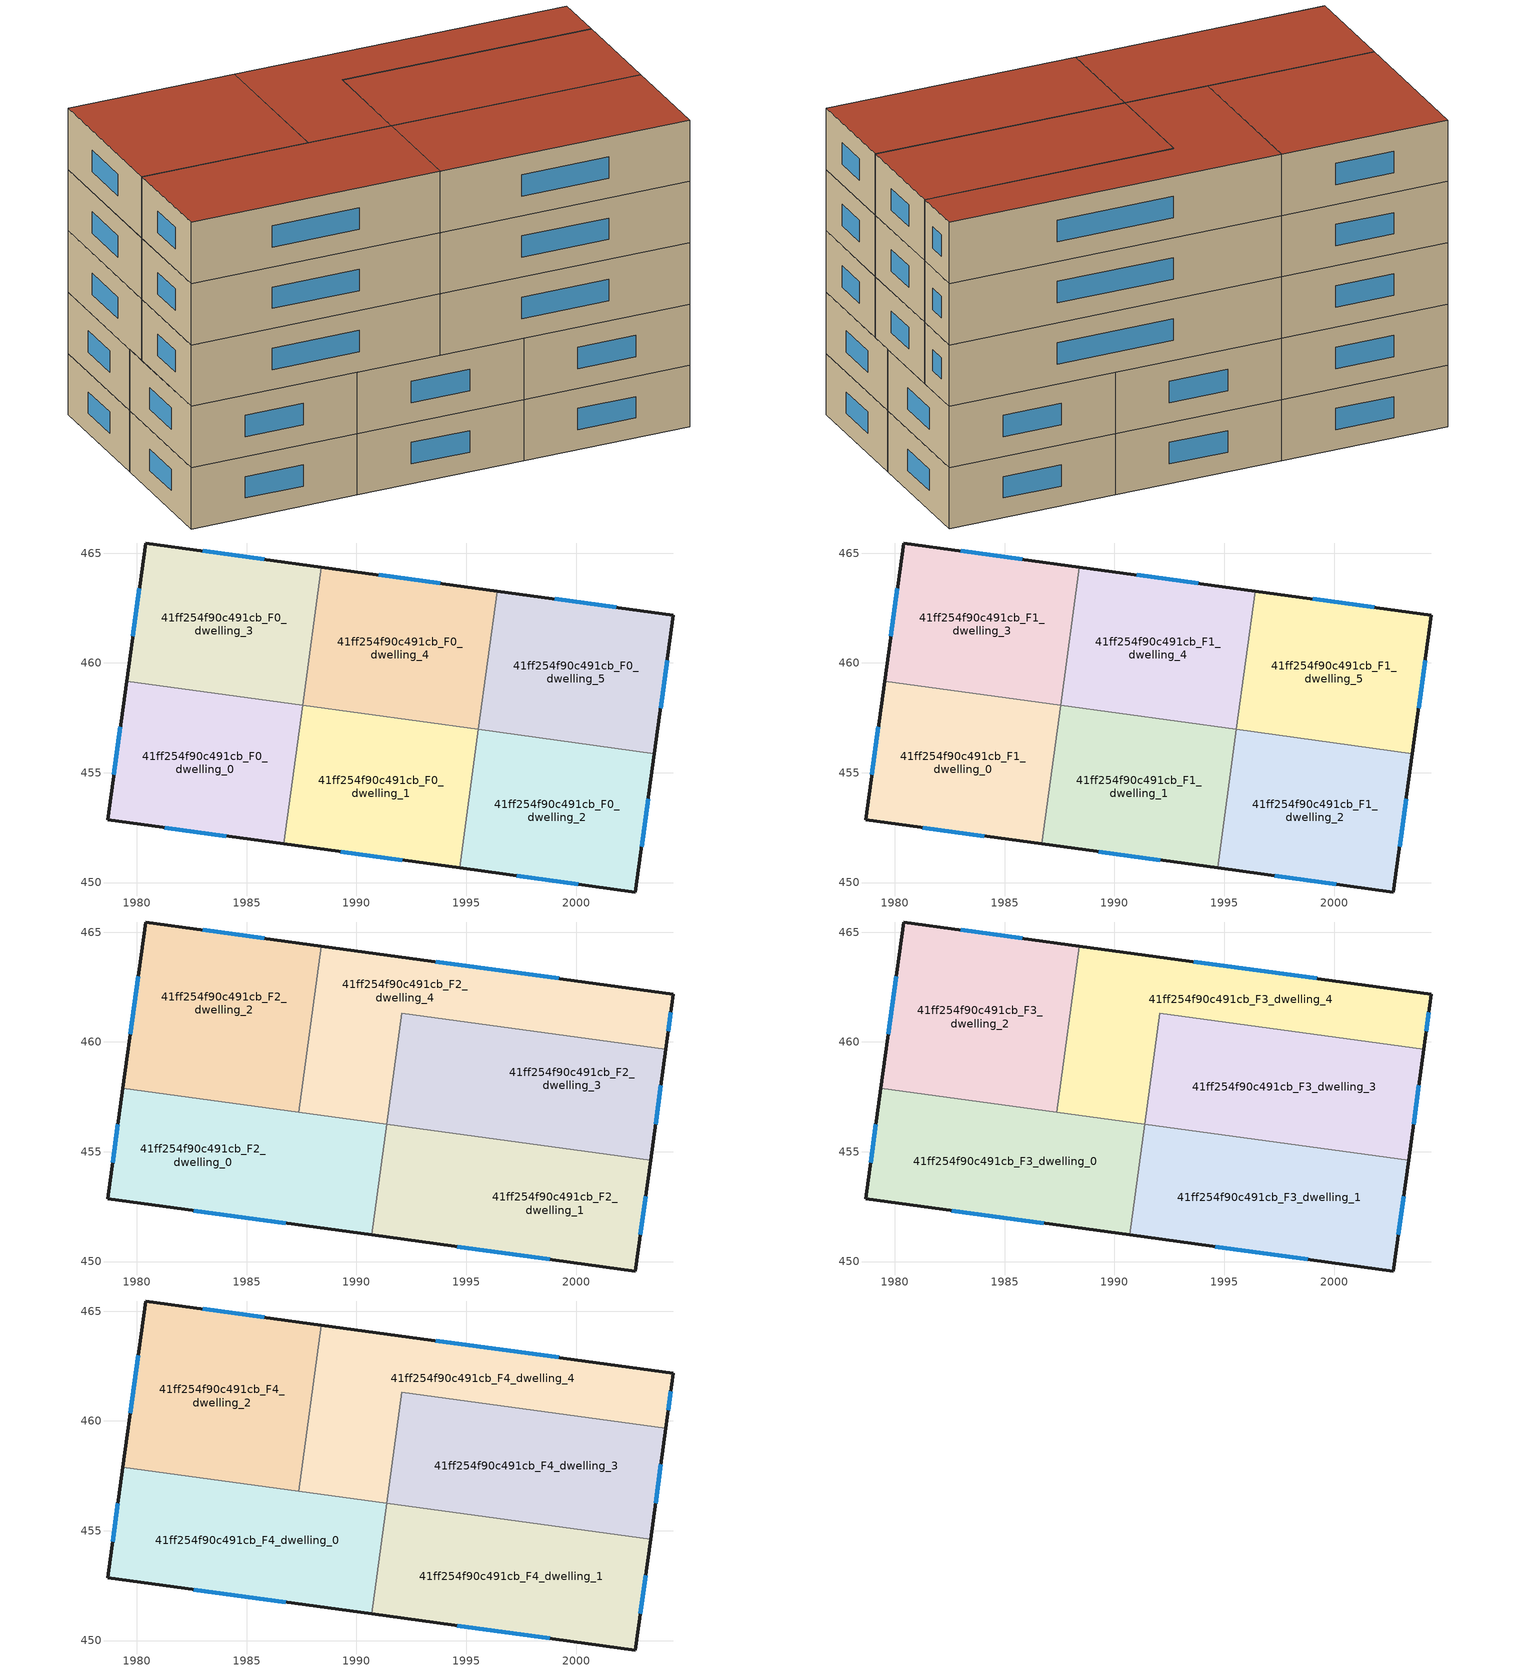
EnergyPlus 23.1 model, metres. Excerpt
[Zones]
41ff254f90c491cb_F0_dwelling_0
 floor ground (EU_floor_Construction): 1987.54,458.06 1986.68,451.76 1978.67,452.85 1979.53,459.16 z0
 wall outside (EU_wall_Construction): 1979.53,459.16 1978.67,452.85 1986.68,451.76 z0:3
 wall to 41ff254f90c491cb_F0_dwelling_1 (EU_wall_Construction): 1986.68,451.76 1987.54,458.06 z0:3
 wall to 41ff254f90c491cb_F0_dwelling_3 (EU_wall_Construction): 1987.54,458.06 1979.53,459.16 z0:3
 window (EU_Window_Construction): 1981.28,452.5 1984.08,452.11 / 1979.25,457.11 1978.95,454.9 z0.98:2.02
41ff254f90c491cb_F0_dwelling_1
 floor ground (EU_floor_Construction): 1995.55,456.97 1994.69,450.67 1986.68,451.76 1987.54,458.06 z0
 wall outside (EU_wall_Construction): 1986.68,451.76 1994.69,450.67 z0:3
 wall to 41ff254f90c491cb_F0_dwelling_2 (EU_wall_Construction): 1994.69,450.67 1995.55,456.97 z0:3
 wall to 41ff254f90c491cb_F0_dwelling_4 (EU_wall_Construction): 1995.55,456.97 1987.54,458.06 z0:3
 window (EU_Window_Construction): 1989.29,451.4 1992.09,451.02 z0.98:2.02
41ff254f90c491cb_F0_dwelling_2
 floor ground (EU_floor_Construction): 2003.56,455.88 2002.7,449.57 1994.69,450.67 1995.55,456.97 z0
 wall outside (EU_wall_Construction): 1994.69,450.67 2002.7,449.57 2003.56,455.88 z0:3
 wall to 41ff254f90c491cb_F0_dwelling_5 (EU_wall_Construction): 2003.56,455.88 1995.55,456.97 z0:3
 window (EU_Window_Construction): 2002.98,451.62 2003.28,453.83 / 1997.3,450.31 2000.1,449.93 z0.98:2.02
41ff254f90c491cb_F0_dwelling_3
 floor ground (EU_floor_Construction): 1988.4,464.37 1987.54,458.06 1979.53,459.16 1980.39,465.46 z0
 wall outside (EU_wall_Construction): 1988.4,464.37 1980.39,465.46 1979.53,459.16 z0:3
 wall to 41ff254f90c491cb_F0_dwelling_4 (EU_wall_Construction): 1987.54,458.06 1988.4,464.37 z0:3
 window (EU_Window_Construction): 1980.11,463.41 1979.81,461.21 / 1985.8,464.72 1983,465.11 z0.98:2.02
41ff254f90c491cb_F0_dwelling_4
 floor ground (EU_floor_Construction): 1996.41,463.28 1995.55,456.97 1987.54,458.06 1988.4,464.37 z0
 wall outside (EU_wall_Construction): 1996.41,463.28 1988.4,464.37 z0:3
 wall to 41ff254f90c491cb_F0_dwelling_5 (EU_wall_Construction): 1995.55,456.97 1996.41,463.28 z0:3
 window (EU_Window_Construction): 1993.81,463.63 1991.01,464.01 z0.98:2.02
41ff254f90c491cb_F0_dwelling_5
 floor ground (EU_floor_Construction): 2004.42,462.18 2003.56,455.88 1995.55,456.97 1996.41,463.28 z0
 wall outside (EU_wall_Construction): 2003.56,455.88 2004.42,462.18 1996.41,463.28 z0:3
 window (EU_Window_Construction): 2001.82,462.54 1999.02,462.92 / 2003.84,457.93 2004.14,460.13 z0.98:2.02
41ff254f90c491cb_F1_dwelling_0
 floor to 41ff254f90c491cb_F0_dwelling_0 (EU_floor_Construction): 1987.54,458.06 1986.68,451.76 1978.67,452.85 1979.53,459.16 z3
 wall outside (EU_wall_Construction): 1979.53,459.16 1978.67,452.85 1986.68,451.76 z3:6
 wall to 41ff254f90c491cb_F1_dwelling_1 (EU_wall_Construction): 1986.68,451.76 1987.54,458.06 z3:6
 wall to 41ff254f90c491cb_F1_dwelling_3 (EU_wall_Construction): 1987.54,458.06 1979.53,459.16 z3:6
 window (EU_Window_Construction): 1981.28,452.5 1984.08,452.11 / 1979.25,457.11 1978.95,454.9 z3.98:5.02
41ff254f90c491cb_F1_dwelling_1
 floor to 41ff254f90c491cb_F0_dwelling_1 (EU_floor_Construction): 1995.55,456.97 1994.69,450.67 1986.68,451.76 1987.54,458.06 z3
 wall outside (EU_wall_Construction): 1986.68,451.76 1994.69,450.67 z3:6
 wall to 41ff254f90c491cb_F1_dwelling_2 (EU_wall_Construction): 1994.69,450.67 1995.55,456.97 z3:6
 wall to 41ff254f90c491cb_F1_dwelling_4 (EU_wall_Construction): 1995.55,456.97 1987.54,458.06 z3:6
 window (EU_Window_Construction): 1989.29,451.4 1992.09,451.02 z3.98:5.02
41ff254f90c491cb_F1_dwelling_2
 floor to 41ff254f90c491cb_F0_dwelling_2 (EU_floor_Construction): 2003.56,455.88 2002.7,449.57 1994.69,450.67 1995.55,456.97 z3
 wall outside (EU_wall_Construction): 1994.69,450.67 2002.7,449.57 2003.56,455.88 z3:6
 wall to 41ff254f90c491cb_F1_dwelling_5 (EU_wall_Construction): 2003.56,455.88 1995.55,456.97 z3:6
 window (EU_Window_Construction): 2002.98,451.62 2003.28,453.83 / 1997.3,450.31 2000.1,449.93 z3.98:5.02
41ff254f90c491cb_F1_dwelling_3
 floor to 41ff254f90c491cb_F0_dwelling_3 (EU_floor_Construction): 1988.4,464.37 1987.54,458.06 1979.53,459.16 1980.39,465.46 z3
 wall outside (EU_wall_Construction): 1988.4,464.37 1980.39,465.46 1979.53,459.16 z3:6
 wall to 41ff254f90c491cb_F1_dwelling_4 (EU_wall_Construction): 1987.54,458.06 1988.4,464.37 z3:6
 window (EU_Window_Construction): 1980.11,463.41 1979.81,461.21 / 1985.8,464.72 1983,465.11 z3.98:5.02
41ff254f90c491cb_F1_dwelling_4
 floor to 41ff254f90c491cb_F0_dwelling_4 (EU_floor_Construction): 1996.41,463.28 1995.55,456.97 1987.54,458.06 1988.4,464.37 z3
 wall outside (EU_wall_Construction): 1996.41,463.28 1988.4,464.37 z3:6
 wall to 41ff254f90c491cb_F1_dwelling_5 (EU_wall_Construction): 1995.55,456.97 1996.41,463.28 z3:6
 window (EU_Window_Construction): 1993.81,463.63 1991.01,464.01 z3.98:5.02
41ff254f90c491cb_F1_dwelling_5
 floor to 41ff254f90c491cb_F0_dwelling_5 (EU_floor_Construction): 2004.42,462.18 2003.56,455.88 1995.55,456.97 1996.41,463.28 z3
 wall outside (EU_wall_Construction): 2003.56,455.88 2004.42,462.18 1996.41,463.28 z3:6
 window (EU_Window_Construction): 2001.82,462.54 1999.02,462.92 / 2003.84,457.93 2004.14,460.13 z3.98:5.02
41ff254f90c491cb_F2_dwelling_0
 floor to 41ff254f90c491cb_F1_dwelling_0 (EU_floor_Construction): 1987.37,456.8 1986.68,451.76 1978.67,452.85 1979.36,457.9 z6
 floor to 41ff254f90c491cb_F1_dwelling_1 (EU_floor_Construction): 1991.38,456.26 1990.69,451.21 1986.68,451.76 1987.37,456.8 z6
 wall outside (EU_wall_Construction): 1979.36,457.9 1978.67,452.85 1990.69,451.21 z6:9
 wall to 41ff254f90c491cb_F2_dwelling_1 (EU_wall_Construction): 1990.69,451.21 1991.38,456.26 z6:9
 wall to 41ff254f90c491cb_F2_dwelling_2 (EU_wall_Construction): 1987.37,456.8 1979.36,457.9 z6:9
 wall to 41ff254f90c491cb_F2_dwelling_4 (EU_wall_Construction): 1991.38,456.26 1987.37,456.8 z6:9
 window (EU_Window_Construction): 1982.58,452.32 1986.78,451.75 / 1979.14,456.26 1978.9,454.49 z6.98:8.02
41ff254f90c491cb_F2_dwelling_1
 floor to 41ff254f90c491cb_F1_dwelling_1 (EU_floor_Construction): 1995.38,455.71 1994.69,450.67 1990.69,451.21 1991.38,456.26 z6
 floor to 41ff254f90c491cb_F1_dwelling_2 (EU_floor_Construction): 2003.39,454.62 2002.7,449.57 1994.69,450.67 1995.38,455.71 z6
 wall outside (EU_wall_Construction): 1990.69,451.21 2002.7,449.57 2003.39,454.62 z6:9
 wall to 41ff254f90c491cb_F2_dwelling_3 (EU_wall_Construction): 2003.39,454.62 1991.38,456.26 z6:9
 window (EU_Window_Construction): 1994.6,450.68 1998.8,450.11 / 2002.93,451.21 2003.17,452.98 z6.98:8.02
41ff254f90c491cb_F2_dwelling_2
 floor to 41ff254f90c491cb_F1_dwelling_3 (EU_floor_Construction): 1988.4,464.37 1987.54,458.06 1979.53,459.16 1980.39,465.46 z6
 floor to 41ff254f90c491cb_F1_dwelling_0 (EU_floor_Construction): 1987.54,458.06 1987.37,456.8 1979.36,457.9 1979.53,459.16 z6
 wall outside (EU_wall_Construction): 1988.4,464.37 1980.39,465.46 1979.36,457.9 z6:9
 wall to 41ff254f90c491cb_F2_dwelling_4 (EU_wall_Construction): 1987.37,456.8 1988.4,464.37 z6:9
 window (EU_Window_Construction): 1985.8,464.72 1983,465.11 / 1980.06,463 1979.7,460.36 z6.98:8.02
41ff254f90c491cb_F2_dwelling_3
 floor to 41ff254f90c491cb_F1_dwelling_2 (EU_floor_Construction): 2003.56,455.88 2003.39,454.62 1995.38,455.71 1995.55,456.97 z6
 floor to 41ff254f90c491cb_F1_dwelling_5 (EU_floor_Construction): 2004.08,459.66 2003.56,455.88 1995.55,456.97 1996.07,460.75 z6
 floor to 41ff254f90c491cb_F1_dwelling_4 (EU_floor_Construction): 1996.07,460.75 1995.55,456.97 1991.55,457.52 1992.06,461.3 z6
 floor to 41ff254f90c491cb_F1_dwelling_1 (EU_floor_Construction): 1995.55,456.97 1995.38,455.71 1991.38,456.26 1991.55,457.52 z6
 wall outside (EU_wall_Construction): 2003.39,454.62 2004.08,459.66 z6:9
 wall to 41ff254f90c491cb_F2_dwelling_4 (EU_wall_Construction): 2004.08,459.66 1992.06,461.3 1991.38,456.26 z6:9
 window (EU_Window_Construction): 2003.61,456.26 2003.86,458.02 z6.98:8.02
41ff254f90c491cb_F2_dwelling_4
 floor to 41ff254f90c491cb_F1_dwelling_4 (EU_floor_Construction): 1996.41,463.28 1996.07,460.75 1992.06,461.3 1991.55,457.52 1987.54,458.06 1988.4,464.37 z6
 floor to 41ff254f90c491cb_F1_dwelling_5 (EU_floor_Construction): 2004.42,462.18 2004.08,459.66 1996.07,460.75 1996.41,463.28 z6
 floor to 41ff254f90c491cb_F1_dwelling_1 (EU_floor_Construction): 1991.55,457.52 1991.38,456.26 1987.37,456.8 1987.54,458.06 z6
 wall outside (EU_wall_Construction): 2004.08,459.66 2004.42,462.18 1988.4,464.37 z6:9
 window (EU_Window_Construction): 1999.21,462.89 1993.61,463.66 / 2004.19,460.48 2004.31,461.36 z6.98:8.02
41ff254f90c491cb_F3_dwelling_0
 floor to 41ff254f90c491cb_F2_dwelling_0 (EU_floor_Construction): 1991.38,456.26 1990.69,451.21 1978.67,452.85 1979.36,457.9 z9
 wall outside (EU_wall_Construction): 1979.36,457.9 1978.67,452.85 1990.69,451.21 z9:12
 wall to 41ff254f90c491cb_F3_dwelling_1 (EU_wall_Construction): 1990.69,451.21 1991.38,456.26 z9:12
 wall to 41ff254f90c491cb_F3_dwelling_2 (EU_wall_Construction): 1987.37,456.8 1979.36,457.9 z9:12
 wall to 41ff254f90c491cb_F3_dwelling_4 (EU_wall_Construction): 1991.38,456.26 1987.37,456.8 z9:12
 window (EU_Window_Construction): 1982.58,452.32 1986.78,451.75 / 1979.14,456.26 1978.9,454.49 z9.98:11.02
41ff254f90c491cb_F3_dwelling_1
 floor to 41ff254f90c491cb_F2_dwelling_1 (EU_floor_Construction): 2003.39,454.62 2002.7,449.57 1990.69,451.21 1991.38,456.26 z9
 wall outside (EU_wall_Construction): 1990.69,451.21 2002.7,449.57 2003.39,454.62 z9:12
 wall to 41ff254f90c491cb_F3_dwelling_3 (EU_wall_Construction): 2003.39,454.62 1991.38,456.26 z9:12
 window (EU_Window_Construction): 1994.6,450.68 1998.8,450.11 / 2002.93,451.21 2003.17,452.98 z9.98:11.02
41ff254f90c491cb_F3_dwelling_2
 floor to 41ff254f90c491cb_F2_dwelling_2 (EU_floor_Construction): 1988.4,464.37 1987.37,456.8 1979.36,457.9 1980.39,465.46 z9
 wall outside (EU_wall_Construction): 1988.4,464.37 1980.39,465.46 1979.36,457.9 z9:12
 wall to 41ff254f90c491cb_F3_dwelling_4 (EU_wall_Construction): 1987.37,456.8 1988.4,464.37 z9:12
 window (EU_Window_Construction): 1985.8,464.72 1983,465.11 / 1980.06,463 1979.7,460.36 z9.98:11.02
41ff254f90c491cb_F3_dwelling_3
 floor to 41ff254f90c491cb_F2_dwelling_3 (EU_floor_Construction): 2004.08,459.66 2003.39,454.62 1991.38,456.26 1992.06,461.3 z9
 wall outside (EU_wall_Construction): 2003.39,454.62 2004.08,459.66 z9:12
 wall to 41ff254f90c491cb_F3_dwelling_4 (EU_wall_Construction): 2004.08,459.66 1992.06,461.3 1991.38,456.26 z9:12
 window (EU_Window_Construction): 2003.61,456.26 2003.86,458.02 z9.98:11.02
41ff254f90c491cb_F3_dwelling_4
 floor to 41ff254f90c491cb_F2_dwelling_4 (EU_floor_Construction): 2004.42,462.18 2004.08,459.66 1992.06,461.3 1991.38,456.26 1987.37,456.8 1988.4,464.37 z9
 wall outside (EU_wall_Construction): 2004.08,459.66 2004.42,462.18 1988.4,464.37 z9:12
 window (EU_Window_Construction): 1999.21,462.89 1993.61,463.66 / 2004.19,460.48 2004.31,461.36 z9.98:11.02
41ff254f90c491cb_F4_dwelling_0
 floor to 41ff254f90c491cb_F3_dwelling_0 (EU_floor_Construction): 1991.38,456.26 1990.69,451.21 1978.67,452.85 1979.36,457.9 z12
 wall outside (EU_wall_Construction): 1979.36,457.9 1978.67,452.85 1990.69,451.21 z12:15
 wall to 41ff254f90c491cb_F4_dwelling_1 (EU_wall_Construction): 1990.69,451.21 1991.38,456.26 z12:15
 wall to 41ff254f90c491cb_F4_dwelling_2 (EU_wall_Construction): 1987.37,456.8 1979.36,457.9 z12:15
 wall to 41ff254f90c491cb_F4_dwelling_4 (EU_wall_Construction): 1991.38,456.26 1987.37,456.8 z12:15
 window (EU_Window_Construction): 1982.58,452.32 1986.78,451.75 / 1979.14,456.26 1978.9,454.49 z12.98:14.02
 roof outside (EU_roof_Construction): 1990.69,451.21 1991.38,456.26 1979.36,457.9 1978.67,452.85 z15
41ff254f90c491cb_F4_dwelling_1
 floor to 41ff254f90c491cb_F3_dwelling_1 (EU_floor_Construction): 2003.39,454.62 2002.7,449.57 1990.69,451.21 1991.38,456.26 z12
 wall outside (EU_wall_Construction): 1990.69,451.21 2002.7,449.57 2003.39,454.62 z12:15
 wall to 41ff254f90c491cb_F4_dwelling_3 (EU_wall_Construction): 2003.39,454.62 1991.38,456.26 z12:15
 window (EU_Window_Construction): 1994.6,450.68 1998.8,450.11 / 2002.93,451.21 2003.17,452.98 z12.98:14.02
 roof outside (EU_roof_Construction): 2002.7,449.57 2003.39,454.62 1991.38,456.26 1990.69,451.21 z15
41ff254f90c491cb_F4_dwelling_2
 floor to 41ff254f90c491cb_F3_dwelling_2 (EU_floor_Construction): 1988.4,464.37 1987.37,456.8 1979.36,457.9 1980.39,465.46 z12
 wall outside (EU_wall_Construction): 1988.4,464.37 1980.39,465.46 1979.36,457.9 z12:15
 wall to 41ff254f90c491cb_F4_dwelling_4 (EU_wall_Construction): 1987.37,456.8 1988.4,464.37 z12:15
 window (EU_Window_Construction): 1985.8,464.72 1983,465.11 / 1980.06,463 1979.7,460.36 z12.98:14.02
 roof outside (EU_roof_Construction): 1987.37,456.8 1988.4,464.37 1980.39,465.46 1979.36,457.9 z15
41ff254f90c491cb_F4_dwelling_3
 floor to 41ff254f90c491cb_F3_dwelling_3 (EU_floor_Construction): 2004.08,459.66 2003.39,454.62 1991.38,456.26 1992.06,461.3 z12
 wall outside (EU_wall_Construction): 2003.39,454.62 2004.08,459.66 z12:15
 wall to 41ff254f90c491cb_F4_dwelling_4 (EU_wall_Construction): 2004.08,459.66 1992.06,461.3 1991.38,456.26 z12:15
 window (EU_Window_Construction): 2003.61,456.26 2003.86,458.02 z12.98:14.02
 roof outside (EU_roof_Construction): 2003.39,454.62 2004.08,459.66 1992.06,461.3 1991.38,456.26 z15
41ff254f90c491cb_F4_dwelling_4
 floor to 41ff254f90c491cb_F3_dwelling_4 (EU_floor_Construction): 2004.42,462.18 2004.08,459.66 1992.06,461.3 1991.38,456.26 1987.37,456.8 1988.4,464.37 z12
 wall outside (EU_wall_Construction): 2004.08,459.66 2004.42,462.18 1988.4,464.37 z12:15
 window (EU_Window_Construction): 1999.21,462.89 1993.61,463.66 / 2004.19,460.48 2004.31,461.36 z12.98:14.02
 roof outside (EU_roof_Construction): 2004.08,459.66 2004.42,462.18 1988.4,464.37 1987.37,456.8 1991.38,456.26 1992.06,461.3 z15
[Building]
EU S2 Campaign: North Axis=0; Terrain=City; Solar Distribution=FullExterior
[Site:Location]
Bologna: Latitude=44.5; Longitude=11.25; Time Zone=1; Elevation=37
[SizingPeriod:WeatherFileDays]
AnnualSizingPeriod: Begin Month=1; Begin Day of Month=1; End Month=12; End Day of Month=31; Day of Week for Start Day=Monday; Use Weather File Daylight Saving Period=No; Use Weather File Rain and Snow Indicators=No
[MATERIAL]
EU_InternalMass_Material: Roughness=MediumRough; Thickness=0.1; Conductivity=1; Density=1800; Specific Heat=900; Thermal Absorptance=0.9; Solar Absorptance=0.7; Visible Absorptance=0.7
[MATERIAL:NOMASS] Roughness=MediumRough; Thermal Absorptance=0.9; Solar Absorptance=0.7; Visible Absorptance=0.7
Name | Thermal Resistance
EU_wall_NoMass | 0.905828
EU_roof_NoMass | 0.37593
EU_floor_NoMass | 0.67114
[WINDOWMATERIAL:SIMPLEGLAZINGSYSTEM]
EU_Window_SimpleGlazing: UFactor=4.52486; Solar Heat Gain Coefficient=0.85; Visible Transmittance=0.85
[CONSTRUCTION]
EU_wall_Construction: EU_wall_NoMass
EU_roof_Construction: EU_roof_NoMass
EU_floor_Construction: EU_floor_NoMass
EU_Window_Construction: EU_Window_SimpleGlazing
EU_InternalMass_Construction: EU_InternalMass_Material
[ZONE] Type=1; Multiplier=1; Ceiling Height=autocalculate; Floor Area=autocalculate; Part of Total Floor Area=Yes
Name | Volume
41ff254f90c491cb_F0_dwelling_0; 41ff254f90c491cb_F1_dwelling_0 | 154.318
41ff254f90c491cb_F2_dwelling_0; 41ff254f90c491cb_F3_dwelling_0; 41ff254f90c491cb_F4_dwelling_0 | 185.178
41ff254f90c491cb_F0_dwelling_1; 41ff254f90c491cb_F1_dwelling_1; 41ff254f90c491cb_F0_dwelling_3; 41ff254f90c491cb_F1_dwelling_3; 41ff254f90c491cb_F0_dwelling_4; 41ff254f90c491cb_F1_dwelling_4 | 154.321
41ff254f90c491cb_F2_dwelling_1; 41ff254f90c491cb_F3_dwelling_1; 41ff254f90c491cb_F4_dwelling_1 | 185.183
41ff254f90c491cb_F0_dwelling_2; 41ff254f90c491cb_F1_dwelling_2 | 154.325
41ff254f90c491cb_F2_dwelling_2; 41ff254f90c491cb_F3_dwelling_2; 41ff254f90c491cb_F4_dwelling_2 | 185.185
41ff254f90c491cb_F2_dwelling_3; 41ff254f90c491cb_F3_dwelling_3; 41ff254f90c491cb_F4_dwelling_3 | 185.186
41ff254f90c491cb_F2_dwelling_4; 41ff254f90c491cb_F3_dwelling_4; 41ff254f90c491cb_F4_dwelling_4 | 185.202
41ff254f90c491cb_F0_dwelling_5; 41ff254f90c491cb_F1_dwelling_5 | 154.311
[INTERNALMASS] Construction=EU_InternalMass_Construction
Name | Zone or ZoneList | Surface Area
41ff254f90c491cb_F0_dwelling_0_EU_InternalMass | 41ff254f90c491cb_F0_dwelling_0 | 51.4395
41ff254f90c491cb_F0_dwelling_1_EU_InternalMass | 41ff254f90c491cb_F0_dwelling_1 | 51.4404
41ff254f90c491cb_F0_dwelling_2_EU_InternalMass | 41ff254f90c491cb_F0_dwelling_2 | 51.4413
41ff254f90c491cb_F0_dwelling_3_EU_InternalMass | 41ff254f90c491cb_F0_dwelling_3 | 51.4404
41ff254f90c491cb_F0_dwelling_4_EU_InternalMass | 41ff254f90c491cb_F0_dwelling_4 | 51.4405
41ff254f90c491cb_F0_dwelling_5_EU_InternalMass | 41ff254f90c491cb_F0_dwelling_5 | 51.4368
41ff254f90c491cb_F1_dwelling_0_EU_InternalMass | 41ff254f90c491cb_F1_dwelling_0 | 51.4395
41ff254f90c491cb_F1_dwelling_1_EU_InternalMass | 41ff254f90c491cb_F1_dwelling_1 | 51.4404
41ff254f90c491cb_F1_dwelling_2_EU_InternalMass | 41ff254f90c491cb_F1_dwelling_2 | 51.4413
41ff254f90c491cb_F1_dwelling_3_EU_InternalMass | 41ff254f90c491cb_F1_dwelling_3 | 51.4404
41ff254f90c491cb_F1_dwelling_4_EU_InternalMass | 41ff254f90c491cb_F1_dwelling_4 | 51.4405
41ff254f90c491cb_F1_dwelling_5_EU_InternalMass | 41ff254f90c491cb_F1_dwelling_5 | 51.4368
41ff254f90c491cb_F2_dwelling_0_EU_InternalMass | 41ff254f90c491cb_F2_dwelling_0 | 61.7265
41ff254f90c491cb_F2_dwelling_1_EU_InternalMass | 41ff254f90c491cb_F2_dwelling_1 | 61.7266
41ff254f90c491cb_F2_dwelling_2_EU_InternalMass | 41ff254f90c491cb_F2_dwelling_2 | 61.7284
41ff254f90c491cb_F2_dwelling_3_EU_InternalMass | 41ff254f90c491cb_F2_dwelling_3 | 61.732
41ff254f90c491cb_F2_dwelling_4_EU_InternalMass | 41ff254f90c491cb_F2_dwelling_4 | 61.7316
41ff254f90c491cb_F3_dwelling_0_EU_InternalMass | 41ff254f90c491cb_F3_dwelling_0 | 61.7265
41ff254f90c491cb_F3_dwelling_1_EU_InternalMass | 41ff254f90c491cb_F3_dwelling_1 | 61.7266
41ff254f90c491cb_F3_dwelling_2_EU_InternalMass | 41ff254f90c491cb_F3_dwelling_2 | 61.7284
41ff254f90c491cb_F3_dwelling_3_EU_InternalMass | 41ff254f90c491cb_F3_dwelling_3 | 61.732
41ff254f90c491cb_F3_dwelling_4_EU_InternalMass | 41ff254f90c491cb_F3_dwelling_4 | 61.7316
41ff254f90c491cb_F4_dwelling_0_EU_InternalMass | 41ff254f90c491cb_F4_dwelling_0 | 61.7265
41ff254f90c491cb_F4_dwelling_1_EU_InternalMass | 41ff254f90c491cb_F4_dwelling_1 | 61.7266
41ff254f90c491cb_F4_dwelling_2_EU_InternalMass | 41ff254f90c491cb_F4_dwelling_2 | 61.7284
41ff254f90c491cb_F4_dwelling_3_EU_InternalMass | 41ff254f90c491cb_F4_dwelling_3 | 61.732
41ff254f90c491cb_F4_dwelling_4_EU_InternalMass | 41ff254f90c491cb_F4_dwelling_4 | 61.7316
[OTHEREQUIPMENT] Fuel Type=Electricity; Design Level Calculation Method=Watts/Area; Power per Zone Floor Area=1; Fraction Latent=0; Fraction Radiant=0; Fraction Lost=0; Carbon Dioxide Generation Rate=0; EndUse Subcategory=EU_Step8_InternalGains
Name | Zone or ZoneList or Space or SpaceList | Schedule
EU_Step8_InternalGain_41ff254f90c491cb_F0_dwelling_0_f000 | 41ff254f90c491cb_F0_dwelling_0 | EU_Step8_GainSchedule_41ff254f90c491cb_F0_dwelling_0_f000
EU_Step8_InternalGain_41ff254f90c491cb_F0_dwelling_1_f000 | 41ff254f90c491cb_F0_dwelling_1 | EU_Step8_GainSchedule_41ff254f90c491cb_F0_dwelling_1_f000
EU_Step8_InternalGain_41ff254f90c491cb_F0_dwelling_2_f000 | 41ff254f90c491cb_F0_dwelling_2 | EU_Step8_GainSchedule_41ff254f90c491cb_F0_dwelling_2_f000
EU_Step8_InternalGain_41ff254f90c491cb_F0_dwelling_3_f000 | 41ff254f90c491cb_F0_dwelling_3 | EU_Step8_GainSchedule_41ff254f90c491cb_F0_dwelling_3_f000
EU_Step8_InternalGain_41ff254f90c491cb_F0_dwelling_4_f000 | 41ff254f90c491cb_F0_dwelling_4 | EU_Step8_GainSchedule_41ff254f90c491cb_F0_dwelling_4_f000
EU_Step8_InternalGain_41ff254f90c491cb_F0_dwelling_5_f000 | 41ff254f90c491cb_F0_dwelling_5 | EU_Step8_GainSchedule_41ff254f90c491cb_F0_dwelling_5_f000
EU_Step8_InternalGain_41ff254f90c491cb_F1_dwelling_0_f000 | 41ff254f90c491cb_F1_dwelling_0 | EU_Step8_GainSchedule_41ff254f90c491cb_F1_dwelling_0_f000
EU_Step8_InternalGain_41ff254f90c491cb_F1_dwelling_1_f000 | 41ff254f90c491cb_F1_dwelling_1 | EU_Step8_GainSchedule_41ff254f90c491cb_F1_dwelling_1_f000
EU_Step8_InternalGain_41ff254f90c491cb_F1_dwelling_2_f000 | 41ff254f90c491cb_F1_dwelling_2 | EU_Step8_GainSchedule_41ff254f90c491cb_F1_dwelling_2_f000
EU_Step8_InternalGain_41ff254f90c491cb_F1_dwelling_3_f000 | 41ff254f90c491cb_F1_dwelling_3 | EU_Step8_GainSchedule_41ff254f90c491cb_F1_dwelling_3_f000
EU_Step8_InternalGain_41ff254f90c491cb_F1_dwelling_4_f000 | 41ff254f90c491cb_F1_dwelling_4 | EU_Step8_GainSchedule_41ff254f90c491cb_F1_dwelling_4_f000
EU_Step8_InternalGain_41ff254f90c491cb_F1_dwelling_5_f000 | 41ff254f90c491cb_F1_dwelling_5 | EU_Step8_GainSchedule_41ff254f90c491cb_F1_dwelling_5_f000
EU_Step8_InternalGain_41ff254f90c491cb_F2_dwelling_0_f000 | 41ff254f90c491cb_F2_dwelling_0 | EU_Step8_GainSchedule_41ff254f90c491cb_F2_dwelling_0_f000
EU_Step8_InternalGain_41ff254f90c491cb_F2_dwelling_1_f000 | 41ff254f90c491cb_F2_dwelling_1 | EU_Step8_GainSchedule_41ff254f90c491cb_F2_dwelling_1_f000
EU_Step8_InternalGain_41ff254f90c491cb_F2_dwelling_2_f000 | 41ff254f90c491cb_F2_dwelling_2 | EU_Step8_GainSchedule_41ff254f90c491cb_F2_dwelling_2_f000
EU_Step8_InternalGain_41ff254f90c491cb_F2_dwelling_3_f000 | 41ff254f90c491cb_F2_dwelling_3 | EU_Step8_GainSchedule_41ff254f90c491cb_F2_dwelling_3_f000
EU_Step8_InternalGain_41ff254f90c491cb_F2_dwelling_4_f000 | 41ff254f90c491cb_F2_dwelling_4 | EU_Step8_GainSchedule_41ff254f90c491cb_F2_dwelling_4_f000
EU_Step8_InternalGain_41ff254f90c491cb_F3_dwelling_0_f000 | 41ff254f90c491cb_F3_dwelling_0 | EU_Step8_GainSchedule_41ff254f90c491cb_F3_dwelling_0_f000
EU_Step8_InternalGain_41ff254f90c491cb_F3_dwelling_1_f000 | 41ff254f90c491cb_F3_dwelling_1 | EU_Step8_GainSchedule_41ff254f90c491cb_F3_dwelling_1_f000
EU_Step8_InternalGain_41ff254f90c491cb_F3_dwelling_2_f000 | 41ff254f90c491cb_F3_dwelling_2 | EU_Step8_GainSchedule_41ff254f90c491cb_F3_dwelling_2_f000
EU_Step8_InternalGain_41ff254f90c491cb_F3_dwelling_3_f000 | 41ff254f90c491cb_F3_dwelling_3 | EU_Step8_GainSchedule_41ff254f90c491cb_F3_dwelling_3_f000
EU_Step8_InternalGain_41ff254f90c491cb_F3_dwelling_4_f000 | 41ff254f90c491cb_F3_dwelling_4 | EU_Step8_GainSchedule_41ff254f90c491cb_F3_dwelling_4_f000
EU_Step8_InternalGain_41ff254f90c491cb_F4_dwelling_0_f000 | 41ff254f90c491cb_F4_dwelling_0 | EU_Step8_GainSchedule_41ff254f90c491cb_F4_dwelling_0_f000
EU_Step8_InternalGain_41ff254f90c491cb_F4_dwelling_1_f000 | 41ff254f90c491cb_F4_dwelling_1 | EU_Step8_GainSchedule_41ff254f90c491cb_F4_dwelling_1_f000
EU_Step8_InternalGain_41ff254f90c491cb_F4_dwelling_2_f000 | 41ff254f90c491cb_F4_dwelling_2 | EU_Step8_GainSchedule_41ff254f90c491cb_F4_dwelling_2_f000
EU_Step8_InternalGain_41ff254f90c491cb_F4_dwelling_3_f000 | 41ff254f90c491cb_F4_dwelling_3 | EU_Step8_GainSchedule_41ff254f90c491cb_F4_dwelling_3_f000
EU_Step8_InternalGain_41ff254f90c491cb_F4_dwelling_4_f000 | 41ff254f90c491cb_F4_dwelling_4 | EU_Step8_GainSchedule_41ff254f90c491cb_F4_dwelling_4_f000
[ZONEVENTILATION:DESIGNFLOWRATE] Schedule=EU_AlwaysOn; Design Flow Rate Calculation Method=AirChanges/Hour; Air Changes per Hour=0.73129; Ventilation Type=Natural; Fan Pressure Rise=0; Fan Total Efficiency=1; Constant Term Coefficient=1; Temperature Term Coefficient=0; Velocity Term Coefficient=0; Velocity Squared Term Coefficient=0; Minimum Indoor Temperature=-100; Maximum Indoor Temperature=100; Delta Temperature=-100; Minimum Outdoor Temperature=-100; Maximum Outdoor Temperature=100; Maximum Wind Speed=40
Name | Zone or ZoneList or Space or SpaceList
EU_ConstantAir_41ff254f90c491cb_F0_dwelling_0 | 41ff254f90c491cb_F0_dwelling_0
EU_ConstantAir_41ff254f90c491cb_F0_dwelling_1 | 41ff254f90c491cb_F0_dwelling_1
EU_ConstantAir_41ff254f90c491cb_F0_dwelling_2 | 41ff254f90c491cb_F0_dwelling_2
EU_ConstantAir_41ff254f90c491cb_F0_dwelling_3 | 41ff254f90c491cb_F0_dwelling_3
EU_ConstantAir_41ff254f90c491cb_F0_dwelling_4 | 41ff254f90c491cb_F0_dwelling_4
EU_ConstantAir_41ff254f90c491cb_F0_dwelling_5 | 41ff254f90c491cb_F0_dwelling_5
EU_ConstantAir_41ff254f90c491cb_F1_dwelling_0 | 41ff254f90c491cb_F1_dwelling_0
EU_ConstantAir_41ff254f90c491cb_F1_dwelling_1 | 41ff254f90c491cb_F1_dwelling_1
EU_ConstantAir_41ff254f90c491cb_F1_dwelling_2 | 41ff254f90c491cb_F1_dwelling_2
EU_ConstantAir_41ff254f90c491cb_F1_dwelling_3 | 41ff254f90c491cb_F1_dwelling_3
EU_ConstantAir_41ff254f90c491cb_F1_dwelling_4 | 41ff254f90c491cb_F1_dwelling_4
EU_ConstantAir_41ff254f90c491cb_F1_dwelling_5 | 41ff254f90c491cb_F1_dwelling_5
EU_ConstantAir_41ff254f90c491cb_F2_dwelling_0 | 41ff254f90c491cb_F2_dwelling_0
EU_ConstantAir_41ff254f90c491cb_F2_dwelling_1 | 41ff254f90c491cb_F2_dwelling_1
EU_ConstantAir_41ff254f90c491cb_F2_dwelling_2 | 41ff254f90c491cb_F2_dwelling_2
EU_ConstantAir_41ff254f90c491cb_F2_dwelling_3 | 41ff254f90c491cb_F2_dwelling_3
EU_ConstantAir_41ff254f90c491cb_F2_dwelling_4 | 41ff254f90c491cb_F2_dwelling_4
EU_ConstantAir_41ff254f90c491cb_F3_dwelling_0 | 41ff254f90c491cb_F3_dwelling_0
EU_ConstantAir_41ff254f90c491cb_F3_dwelling_1 | 41ff254f90c491cb_F3_dwelling_1
EU_ConstantAir_41ff254f90c491cb_F3_dwelling_2 | 41ff254f90c491cb_F3_dwelling_2
EU_ConstantAir_41ff254f90c491cb_F3_dwelling_3 | 41ff254f90c491cb_F3_dwelling_3
EU_ConstantAir_41ff254f90c491cb_F3_dwelling_4 | 41ff254f90c491cb_F3_dwelling_4
EU_ConstantAir_41ff254f90c491cb_F4_dwelling_0 | 41ff254f90c491cb_F4_dwelling_0
EU_ConstantAir_41ff254f90c491cb_F4_dwelling_1 | 41ff254f90c491cb_F4_dwelling_1
EU_ConstantAir_41ff254f90c491cb_F4_dwelling_2 | 41ff254f90c491cb_F4_dwelling_2
EU_ConstantAir_41ff254f90c491cb_F4_dwelling_3 | 41ff254f90c491cb_F4_dwelling_3
EU_ConstantAir_41ff254f90c491cb_F4_dwelling_4 | 41ff254f90c491cb_F4_dwelling_4
[HVACTEMPLATE:THERMOSTAT] Constant Heating Setpoint=20; Constant Cooling Setpoint=50
EU_HeatOnly_41ff254f90c491cb_F0_dwelling_0; EU_HeatOnly_41ff254f90c491cb_F0_dwelling_1; EU_HeatOnly_41ff254f90c491cb_F0_dwelling_2; EU_HeatOnly_41ff254f90c491cb_F0_dwelling_3; EU_HeatOnly_41ff254f90c491cb_F0_dwelling_4; EU_HeatOnly_41ff254f90c491cb_F0_dwelling_5; EU_HeatOnly_41ff254f90c491cb_F1_dwelling_0; EU_HeatOnly_41ff254f90c491cb_F1_dwelling_1; EU_HeatOnly_41ff254f90c491cb_F1_dwelling_2; EU_HeatOnly_41ff254f90c491cb_F1_dwelling_3; EU_HeatOnly_41ff254f90c491cb_F1_dwelling_4; EU_HeatOnly_41ff254f90c491cb_F1_dwelling_5; EU_HeatOnly_41ff254f90c491cb_F2_dwelling_0; EU_HeatOnly_41ff254f90c491cb_F2_dwelling_1; EU_HeatOnly_41ff254f90c491cb_F2_dwelling_2; EU_HeatOnly_41ff254f90c491cb_F2_dwelling_3; EU_HeatOnly_41ff254f90c491cb_F2_dwelling_4; EU_HeatOnly_41ff254f90c491cb_F3_dwelling_0; EU_HeatOnly_41ff254f90c491cb_F3_dwelling_1; EU_HeatOnly_41ff254f90c491cb_F3_dwelling_2; EU_HeatOnly_41ff254f90c491cb_F3_dwelling_3; EU_HeatOnly_41ff254f90c491cb_F3_dwelling_4; EU_HeatOnly_41ff254f90c491cb_F4_dwelling_0; EU_HeatOnly_41ff254f90c491cb_F4_dwelling_1; EU_HeatOnly_41ff254f90c491cb_F4_dwelling_2; EU_HeatOnly_41ff254f90c491cb_F4_dwelling_3; EU_HeatOnly_41ff254f90c491cb_F4_dwelling_4
[HVACTEMPLATE:ZONE:IDEALLOADSAIRSYSTEM] System Availability Schedule=EU_AlwaysOn; Maximum Heating Supply Air Temperature=50; Minimum Cooling Supply Air Temperature=13; Maximum Heating Supply Air Humidity Ratio=0.0156; Minimum Cooling Supply Air Humidity Ratio=0.0077; Heating Limit=NoLimit; Cooling Limit=NoLimit; Heating Availability Schedule=EU_AlwaysOn; Cooling Availability Schedule=EU_CoolingOff; Dehumidification Control Type=ConstantSensibleHeatRatio; Cooling Sensible Heat Ratio=0.7; Dehumidification Setpoint=60; Humidification Control Type=None; Humidification Setpoint=30; Outdoor Air Method=None; Outdoor Air Flow Rate per Person=0.00944; Outdoor Air Flow Rate per Zone Floor Area=0; Outdoor Air Flow Rate per Zone=0; Demand Controlled Ventilation Type=None; Outdoor Air Economizer Type=NoEconomizer; Heat Recovery Type=None; Sensible Heat Recovery Effectiveness=0.7; Latent Heat Recovery Effectiveness=0.65
Name | Template Thermostat
41ff254f90c491cb_F0_dwelling_0 | EU_HeatOnly_41ff254f90c491cb_F0_dwelling_0
41ff254f90c491cb_F0_dwelling_1 | EU_HeatOnly_41ff254f90c491cb_F0_dwelling_1
41ff254f90c491cb_F0_dwelling_2 | EU_HeatOnly_41ff254f90c491cb_F0_dwelling_2
41ff254f90c491cb_F0_dwelling_3 | EU_HeatOnly_41ff254f90c491cb_F0_dwelling_3
41ff254f90c491cb_F0_dwelling_4 | EU_HeatOnly_41ff254f90c491cb_F0_dwelling_4
41ff254f90c491cb_F0_dwelling_5 | EU_HeatOnly_41ff254f90c491cb_F0_dwelling_5
41ff254f90c491cb_F1_dwelling_0 | EU_HeatOnly_41ff254f90c491cb_F1_dwelling_0
41ff254f90c491cb_F1_dwelling_1 | EU_HeatOnly_41ff254f90c491cb_F1_dwelling_1
41ff254f90c491cb_F1_dwelling_2 | EU_HeatOnly_41ff254f90c491cb_F1_dwelling_2
41ff254f90c491cb_F1_dwelling_3 | EU_HeatOnly_41ff254f90c491cb_F1_dwelling_3
41ff254f90c491cb_F1_dwelling_4 | EU_HeatOnly_41ff254f90c491cb_F1_dwelling_4
41ff254f90c491cb_F1_dwelling_5 | EU_HeatOnly_41ff254f90c491cb_F1_dwelling_5
41ff254f90c491cb_F2_dwelling_0 | EU_HeatOnly_41ff254f90c491cb_F2_dwelling_0
41ff254f90c491cb_F2_dwelling_1 | EU_HeatOnly_41ff254f90c491cb_F2_dwelling_1
41ff254f90c491cb_F2_dwelling_2 | EU_HeatOnly_41ff254f90c491cb_F2_dwelling_2
41ff254f90c491cb_F2_dwelling_3 | EU_HeatOnly_41ff254f90c491cb_F2_dwelling_3
41ff254f90c491cb_F2_dwelling_4 | EU_HeatOnly_41ff254f90c491cb_F2_dwelling_4
41ff254f90c491cb_F3_dwelling_0 | EU_HeatOnly_41ff254f90c491cb_F3_dwelling_0
41ff254f90c491cb_F3_dwelling_1 | EU_HeatOnly_41ff254f90c491cb_F3_dwelling_1
41ff254f90c491cb_F3_dwelling_2 | EU_HeatOnly_41ff254f90c491cb_F3_dwelling_2
41ff254f90c491cb_F3_dwelling_3 | EU_HeatOnly_41ff254f90c491cb_F3_dwelling_3
41ff254f90c491cb_F3_dwelling_4 | EU_HeatOnly_41ff254f90c491cb_F3_dwelling_4
41ff254f90c491cb_F4_dwelling_0 | EU_HeatOnly_41ff254f90c491cb_F4_dwelling_0
41ff254f90c491cb_F4_dwelling_1 | EU_HeatOnly_41ff254f90c491cb_F4_dwelling_1
41ff254f90c491cb_F4_dwelling_2 | EU_HeatOnly_41ff254f90c491cb_F4_dwelling_2
41ff254f90c491cb_F4_dwelling_3 | EU_HeatOnly_41ff254f90c491cb_F4_dwelling_3
41ff254f90c491cb_F4_dwelling_4 | EU_HeatOnly_41ff254f90c491cb_F4_dwelling_4
[SIZING:ZONE] Zone Cooling Design Supply Air Temperature Input Method=SupplyAirTemperature; Zone Cooling Design Supply Air Temperature=13; Zone Heating Design Supply Air Temperature Input Method=SupplyAirTemperature; Zone Heating Design Supply Air Temperature=50; Zone Cooling Design Supply Air Humidity Ratio=0.008; Zone Heating Design Supply Air Humidity Ratio=0.008; Cooling Design Air Flow Method=DesignDay; Cooling Design Air Flow Rate=0; Cooling Minimum Air Flow per Zone Floor Area=0.000762; Cooling Minimum Air Flow=0; Cooling Minimum Air Flow Fraction=0.2; Heating Design Air Flow Method=DesignDay; Heating Design Air Flow Rate=0; Heating Maximum Air Flow per Zone Floor Area=0.002032; Heating Maximum Air Flow=0.141576; Heating Maximum Air Flow Fraction=0.3; Account for Dedicated Outdoor Air System=No; Dedicated Outdoor Air System Control Strategy=NeutralSupplyAir; Dedicated Outdoor Air Low Setpoint Temperature for Design=autosize; Dedicated Outdoor Air High Setpoint Temperature for Design=autosize; Zone Load Sizing Method=Sensible Load Only No Latent Load; Zone Latent Cooling Design Supply Air Humidity Ratio Input Method=HumidityRatioDifference; Zone Cooling Design Supply Air Humidity Ratio Difference=0.005; Zone Latent Heating Design Supply Air Humidity Ratio Input Method=HumidityRatioDifference; Zone Humidification Design Supply Air Humidity Ratio Difference=0.005
41ff254f90c491cb_F0_dwelling_0; 41ff254f90c491cb_F0_dwelling_1; 41ff254f90c491cb_F0_dwelling_2; 41ff254f90c491cb_F0_dwelling_3; 41ff254f90c491cb_F0_dwelling_4; 41ff254f90c491cb_F0_dwelling_5; 41ff254f90c491cb_F1_dwelling_0; 41ff254f90c491cb_F1_dwelling_1; 41ff254f90c491cb_F1_dwelling_2; 41ff254f90c491cb_F1_dwelling_3; 41ff254f90c491cb_F1_dwelling_4; 41ff254f90c491cb_F1_dwelling_5; 41ff254f90c491cb_F2_dwelling_0; 41ff254f90c491cb_F2_dwelling_1; 41ff254f90c491cb_F2_dwelling_2; 41ff254f90c491cb_F2_dwelling_3; 41ff254f90c491cb_F2_dwelling_4; 41ff254f90c491cb_F3_dwelling_0; 41ff254f90c491cb_F3_dwelling_1; 41ff254f90c491cb_F3_dwelling_2; 41ff254f90c491cb_F3_dwelling_3; 41ff254f90c491cb_F3_dwelling_4; 41ff254f90c491cb_F4_dwelling_0; 41ff254f90c491cb_F4_dwelling_1; 41ff254f90c491cb_F4_dwelling_2; 41ff254f90c491cb_F4_dwelling_3; 41ff254f90c491cb_F4_dwelling_4
[SCHEDULE:CONSTANT]
Name | Hourly Value
EU_AlwaysOn | 1
EU_CoolingOff | 0
[SCHEDULE:FILE] Column Number=1; Rows to Skip at Top=0; Number of Hours of Data=8760; Column Separator=Comma; Interpolate to Timestep=No; Minutes per Item=60; Adjust Schedule for Daylight Savings=Yes
Name | File
EU_Step8_GainSchedule_41ff254f90c491cb_F0_dwelling_0_f000 | ../../schedules/41ff254f90c491cb/41ff254f90c491cb_F0_dwelling_0_f000_gain.csv
EU_Step8_GainSchedule_41ff254f90c491cb_F0_dwelling_1_f000 | ../../schedules/41ff254f90c491cb/41ff254f90c491cb_F0_dwelling_1_f000_gain.csv
EU_Step8_GainSchedule_41ff254f90c491cb_F0_dwelling_2_f000 | ../../schedules/41ff254f90c491cb/41ff254f90c491cb_F0_dwelling_2_f000_gain.csv
EU_Step8_GainSchedule_41ff254f90c491cb_F0_dwelling_3_f000 | ../../schedules/41ff254f90c491cb/41ff254f90c491cb_F0_dwelling_3_f000_gain.csv
EU_Step8_GainSchedule_41ff254f90c491cb_F0_dwelling_4_f000 | ../../schedules/41ff254f90c491cb/41ff254f90c491cb_F0_dwelling_4_f000_gain.csv
EU_Step8_GainSchedule_41ff254f90c491cb_F0_dwelling_5_f000 | ../../schedules/41ff254f90c491cb/41ff254f90c491cb_F0_dwelling_5_f000_gain.csv
EU_Step8_GainSchedule_41ff254f90c491cb_F1_dwelling_0_f000 | ../../schedules/41ff254f90c491cb/41ff254f90c491cb_F1_dwelling_0_f000_gain.csv
EU_Step8_GainSchedule_41ff254f90c491cb_F1_dwelling_1_f000 | ../../schedules/41ff254f90c491cb/41ff254f90c491cb_F1_dwelling_1_f000_gain.csv
EU_Step8_GainSchedule_41ff254f90c491cb_F1_dwelling_2_f000 | ../../schedules/41ff254f90c491cb/41ff254f90c491cb_F1_dwelling_2_f000_gain.csv
EU_Step8_GainSchedule_41ff254f90c491cb_F1_dwelling_3_f000 | ../../schedules/41ff254f90c491cb/41ff254f90c491cb_F1_dwelling_3_f000_gain.csv
EU_Step8_GainSchedule_41ff254f90c491cb_F1_dwelling_4_f000 | ../../schedules/41ff254f90c491cb/41ff254f90c491cb_F1_dwelling_4_f000_gain.csv
EU_Step8_GainSchedule_41ff254f90c491cb_F1_dwelling_5_f000 | ../../schedules/41ff254f90c491cb/41ff254f90c491cb_F1_dwelling_5_f000_gain.csv
EU_Step8_GainSchedule_41ff254f90c491cb_F2_dwelling_0_f000 | ../../schedules/41ff254f90c491cb/41ff254f90c491cb_F2_dwelling_0_f000_gain.csv
EU_Step8_GainSchedule_41ff254f90c491cb_F2_dwelling_1_f000 | ../../schedules/41ff254f90c491cb/41ff254f90c491cb_F2_dwelling_1_f000_gain.csv
EU_Step8_GainSchedule_41ff254f90c491cb_F2_dwelling_2_f000 | ../../schedules/41ff254f90c491cb/41ff254f90c491cb_F2_dwelling_2_f000_gain.csv
EU_Step8_GainSchedule_41ff254f90c491cb_F2_dwelling_3_f000 | ../../schedules/41ff254f90c491cb/41ff254f90c491cb_F2_dwelling_3_f000_gain.csv
EU_Step8_GainSchedule_41ff254f90c491cb_F2_dwelling_4_f000 | ../../schedules/41ff254f90c491cb/41ff254f90c491cb_F2_dwelling_4_f000_gain.csv
EU_Step8_GainSchedule_41ff254f90c491cb_F3_dwelling_0_f000 | ../../schedules/41ff254f90c491cb/41ff254f90c491cb_F3_dwelling_0_f000_gain.csv
EU_Step8_GainSchedule_41ff254f90c491cb_F3_dwelling_1_f000 | ../../schedules/41ff254f90c491cb/41ff254f90c491cb_F3_dwelling_1_f000_gain.csv
EU_Step8_GainSchedule_41ff254f90c491cb_F3_dwelling_2_f000 | ../../schedules/41ff254f90c491cb/41ff254f90c491cb_F3_dwelling_2_f000_gain.csv
EU_Step8_GainSchedule_41ff254f90c491cb_F3_dwelling_3_f000 | ../../schedules/41ff254f90c491cb/41ff254f90c491cb_F3_dwelling_3_f000_gain.csv
EU_Step8_GainSchedule_41ff254f90c491cb_F3_dwelling_4_f000 | ../../schedules/41ff254f90c491cb/41ff254f90c491cb_F3_dwelling_4_f000_gain.csv
EU_Step8_GainSchedule_41ff254f90c491cb_F4_dwelling_0_f000 | ../../schedules/41ff254f90c491cb/41ff254f90c491cb_F4_dwelling_0_f000_gain.csv
EU_Step8_GainSchedule_41ff254f90c491cb_F4_dwelling_1_f000 | ../../schedules/41ff254f90c491cb/41ff254f90c491cb_F4_dwelling_1_f000_gain.csv
EU_Step8_GainSchedule_41ff254f90c491cb_F4_dwelling_2_f000 | ../../schedules/41ff254f90c491cb/41ff254f90c491cb_F4_dwelling_2_f000_gain.csv
EU_Step8_GainSchedule_41ff254f90c491cb_F4_dwelling_3_f000 | ../../schedules/41ff254f90c491cb/41ff254f90c491cb_F4_dwelling_3_f000_gain.csv
EU_Step8_GainSchedule_41ff254f90c491cb_F4_dwelling_4_f000 | ../../schedules/41ff254f90c491cb/41ff254f90c491cb_F4_dwelling_4_f000_gain.csv
